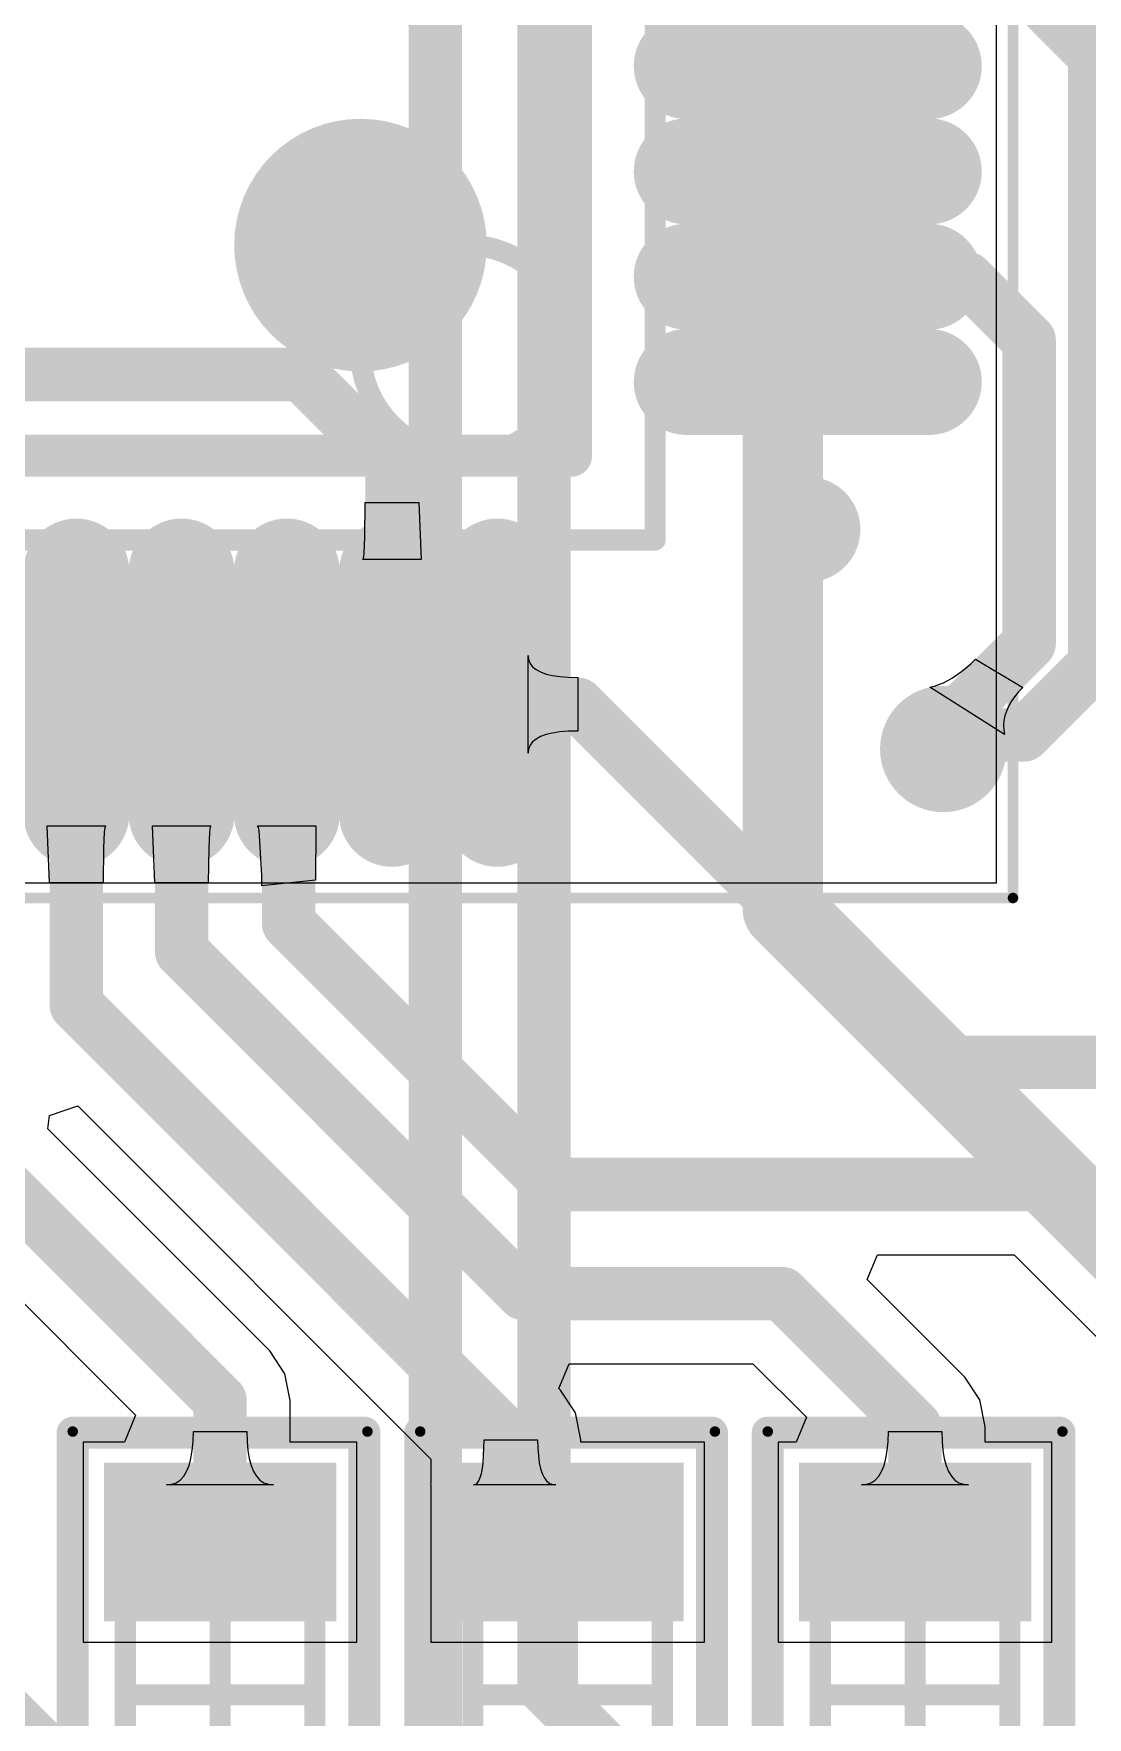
# Model space of a CAD drawing. Header units: inches. Extents: x 1.37 to 4.6, y 1.74 to 5.29.
# Drawn here: x 2.3849 to 2.582, y 4.199 to 4.5137 of the extents above; entities that cross this region are included whole.
import ezdxf

# ---------------------------------------------------------------- set-up
doc = ezdxf.new("R2010")
doc.units = ezdxf.units.IN
doc.header["$MEASUREMENT"] = 0
for name, color, linetype in [('BottomLayer', 5, 'Continuous'), ('Mechanical13', 56, 'Continuous'), ('Mechanical15', 56, 'Continuous'), ('TopLayer', 1, 'Continuous'), ('TopOverlay', 2, 'Continuous'), ('TopPaste', 8, 'Continuous'), ('TopSolder', 216, 'Continuous'), ('ViaHoleLayer', 16, 'Continuous')]:
    doc.layers.add(name, color=color, linetype=linetype)

# ---------------------------------------------------------------- blocks, each defined once
blk = doc.blocks.new('STM32F103C8T6_27')
at = {"layer": 'TopLayer'}
h = blk.add_hatch(color=1, dxfattribs=at)
edge = h.paths.add_edge_path()
edge.add_arc((-0.10827, 0.1437), 0.00591, 180, 360)
edge.add_line((-0.10236, 0.1437), (-0.10236, 0.18898))
edge.add_arc((-0.10827, 0.18898), 0.00591, 0, 180)
edge.add_line((-0.11417, 0.18898), (-0.11417, 0.1437))
h = blk.add_hatch(color=1, dxfattribs=at)
edge = h.paths.add_edge_path()
edge.add_arc((-0.08858, 0.1437), 0.00591, 180, 360)
edge.add_line((-0.08268, 0.1437), (-0.08268, 0.18898))
edge.add_arc((-0.08858, 0.18898), 0.00591, 0, 180)
edge.add_line((-0.09449, 0.18898), (-0.09449, 0.1437))
h = blk.add_hatch(color=1, dxfattribs=at)
edge = h.paths.add_edge_path()
edge.add_arc((-0.0689, 0.1437), 0.00591, 180, 360)
edge.add_line((-0.06299, 0.1437), (-0.06299, 0.18898))
edge.add_arc((-0.0689, 0.18898), 0.00591, 0, 180)
edge.add_line((-0.0748, 0.18898), (-0.0748, 0.1437))
h = blk.add_hatch(color=1, dxfattribs=at)
edge = h.paths.add_edge_path()
edge.add_arc((-0.04921, 0.1437), 0.00591, 180, 360)
edge.add_line((-0.04331, 0.1437), (-0.04331, 0.18898))
edge.add_arc((-0.04921, 0.18898), 0.00591, 0, 180)
edge.add_line((-0.05512, 0.18898), (-0.05512, 0.1437))
h = blk.add_hatch(color=1, dxfattribs=at)
edge = h.paths.add_edge_path()
edge.add_arc((-0.02953, 0.1437), 0.00591, 180, 360)
edge.add_line((-0.02362, 0.1437), (-0.02362, 0.18898))
edge.add_arc((-0.02953, 0.18898), 0.00591, 0, 180)
edge.add_line((-0.03543, 0.18898), (-0.03543, 0.1437))
h = blk.add_hatch(color=1, dxfattribs=at)
edge = h.paths.add_edge_path()
edge.add_arc((-0.1437, 0.10827), 0.00591, 270, 450)
edge.add_line((-0.1437, 0.11417), (-0.18898, 0.11417))
edge.add_arc((-0.18898, 0.10827), 0.00591, 90, 270)
edge.add_line((-0.18898, 0.10236), (-0.1437, 0.10236))
h = blk.add_hatch(color=1, dxfattribs=at)
edge = h.paths.add_edge_path()
edge.add_arc((-0.1437, 0.08858), 0.00591, 270, 450)
edge.add_line((-0.1437, 0.09449), (-0.18898, 0.09449))
edge.add_arc((-0.18898, 0.08858), 0.00591, 90, 270)
edge.add_line((-0.18898, 0.08268), (-0.1437, 0.08268))
h = blk.add_hatch(color=1, dxfattribs=at)
edge = h.paths.add_edge_path()
edge.add_arc((-0.1437, 0.0689), 0.00591, 270, 450)
edge.add_line((-0.1437, 0.0748), (-0.18898, 0.0748))
edge.add_arc((-0.18898, 0.0689), 0.00591, 90, 270)
edge.add_line((-0.18898, 0.06299), (-0.1437, 0.06299))
h = blk.add_hatch(color=1, dxfattribs=at)
edge = h.paths.add_edge_path()
edge.add_arc((-0.1437, 0.04921), 0.00591, 270, 450)
edge.add_line((-0.1437, 0.05512), (-0.18898, 0.05512))
edge.add_arc((-0.18898, 0.04921), 0.00591, 90, 270)
edge.add_line((-0.18898, 0.04331), (-0.1437, 0.04331))
at = {"layer": 'TopPaste'}
h = blk.add_hatch(color=8, dxfattribs=at)
edge = h.paths.add_edge_path()
edge.add_arc((-0.10827, 0.1437), 0.00591, 180, 360)
edge.add_line((-0.10236, 0.1437), (-0.10236, 0.18898))
edge.add_arc((-0.10827, 0.18898), 0.00591, 0, 180)
edge.add_line((-0.11417, 0.18898), (-0.11417, 0.1437))
h = blk.add_hatch(color=8, dxfattribs=at)
edge = h.paths.add_edge_path()
edge.add_arc((-0.08858, 0.1437), 0.00591, 180, 360)
edge.add_line((-0.08268, 0.1437), (-0.08268, 0.18898))
edge.add_arc((-0.08858, 0.18898), 0.00591, 0, 180)
edge.add_line((-0.09449, 0.18898), (-0.09449, 0.1437))
h = blk.add_hatch(color=8, dxfattribs=at)
edge = h.paths.add_edge_path()
edge.add_arc((-0.0689, 0.1437), 0.00591, 180, 360)
edge.add_line((-0.06299, 0.1437), (-0.06299, 0.18898))
edge.add_arc((-0.0689, 0.18898), 0.00591, 0, 180)
edge.add_line((-0.0748, 0.18898), (-0.0748, 0.1437))
h = blk.add_hatch(color=8, dxfattribs=at)
edge = h.paths.add_edge_path()
edge.add_arc((-0.04921, 0.1437), 0.00591, 180, 360)
edge.add_line((-0.04331, 0.1437), (-0.04331, 0.18898))
edge.add_arc((-0.04921, 0.18898), 0.00591, 0, 180)
edge.add_line((-0.05512, 0.18898), (-0.05512, 0.1437))
h = blk.add_hatch(color=8, dxfattribs=at)
edge = h.paths.add_edge_path()
edge.add_arc((-0.02953, 0.1437), 0.00591, 180, 360)
edge.add_line((-0.02362, 0.1437), (-0.02362, 0.18898))
edge.add_arc((-0.02953, 0.18898), 0.00591, 0, 180)
edge.add_line((-0.03543, 0.18898), (-0.03543, 0.1437))
h = blk.add_hatch(color=8, dxfattribs=at)
edge = h.paths.add_edge_path()
edge.add_arc((-0.1437, 0.10827), 0.00591, 270, 450)
edge.add_line((-0.1437, 0.11417), (-0.18898, 0.11417))
edge.add_arc((-0.18898, 0.10827), 0.00591, 90, 270)
edge.add_line((-0.18898, 0.10236), (-0.1437, 0.10236))
h = blk.add_hatch(color=8, dxfattribs=at)
edge = h.paths.add_edge_path()
edge.add_arc((-0.1437, 0.08858), 0.00591, 270, 450)
edge.add_line((-0.1437, 0.09449), (-0.18898, 0.09449))
edge.add_arc((-0.18898, 0.08858), 0.00591, 90, 270)
edge.add_line((-0.18898, 0.08268), (-0.1437, 0.08268))
h = blk.add_hatch(color=8, dxfattribs=at)
edge = h.paths.add_edge_path()
edge.add_arc((-0.1437, 0.0689), 0.00591, 270, 450)
edge.add_line((-0.1437, 0.0748), (-0.18898, 0.0748))
edge.add_arc((-0.18898, 0.0689), 0.00591, 90, 270)
edge.add_line((-0.18898, 0.06299), (-0.1437, 0.06299))
h = blk.add_hatch(color=8, dxfattribs=at)
edge = h.paths.add_edge_path()
edge.add_arc((-0.1437, 0.04921), 0.00591, 270, 450)
edge.add_line((-0.1437, 0.05512), (-0.18898, 0.05512))
edge.add_arc((-0.18898, 0.04921), 0.00591, 90, 270)
edge.add_line((-0.18898, 0.04331), (-0.1437, 0.04331))
at = {"layer": 'TopSolder'}
h = blk.add_hatch(color=216, dxfattribs=at)
edge = h.paths.add_edge_path()
edge.add_arc((-0.10827, 0.1437), 0.00991, 180, 360)
edge.add_line((-0.09836, 0.1437), (-0.09836, 0.18898))
edge.add_arc((-0.10827, 0.18898), 0.00991, 0, 180)
edge.add_line((-0.11817, 0.18898), (-0.11817, 0.1437))
h = blk.add_hatch(color=216, dxfattribs=at)
edge = h.paths.add_edge_path()
edge.add_arc((-0.08858, 0.1437), 0.00991, 180, 360)
edge.add_line((-0.07868, 0.1437), (-0.07868, 0.18898))
edge.add_arc((-0.08858, 0.18898), 0.00991, 0, 180)
edge.add_line((-0.09849, 0.18898), (-0.09849, 0.1437))
h = blk.add_hatch(color=216, dxfattribs=at)
edge = h.paths.add_edge_path()
edge.add_arc((-0.0689, 0.1437), 0.00991, 180, 360)
edge.add_line((-0.05899, 0.1437), (-0.05899, 0.18898))
edge.add_arc((-0.0689, 0.18898), 0.00991, 0, 180)
edge.add_line((-0.0788, 0.18898), (-0.0788, 0.1437))
h = blk.add_hatch(color=216, dxfattribs=at)
edge = h.paths.add_edge_path()
edge.add_arc((-0.04921, 0.1437), 0.00991, 180, 360)
edge.add_line((-0.03931, 0.1437), (-0.03931, 0.18898))
edge.add_arc((-0.04921, 0.18898), 0.00991, 0, 180)
edge.add_line((-0.05912, 0.18898), (-0.05912, 0.1437))
h = blk.add_hatch(color=216, dxfattribs=at)
edge = h.paths.add_edge_path()
edge.add_arc((-0.02953, 0.1437), 0.00991, 180, 360)
edge.add_line((-0.01962, 0.1437), (-0.01962, 0.18898))
edge.add_arc((-0.02953, 0.18898), 0.00991, 0, 180)
edge.add_line((-0.03943, 0.18898), (-0.03943, 0.1437))
h = blk.add_hatch(color=216, dxfattribs=at)
edge = h.paths.add_edge_path()
edge.add_arc((-0.1437, 0.10827), 0.00991, 270, 450)
edge.add_line((-0.1437, 0.11817), (-0.18898, 0.11817))
edge.add_arc((-0.18898, 0.10827), 0.00991, 90, 270)
edge.add_line((-0.18898, 0.09836), (-0.1437, 0.09836))
h = blk.add_hatch(color=216, dxfattribs=at)
edge = h.paths.add_edge_path()
edge.add_arc((-0.1437, 0.08858), 0.00991, 270, 450)
edge.add_line((-0.1437, 0.09849), (-0.18898, 0.09849))
edge.add_arc((-0.18898, 0.08858), 0.00991, 90, 270)
edge.add_line((-0.18898, 0.07868), (-0.1437, 0.07868))
h = blk.add_hatch(color=216, dxfattribs=at)
edge = h.paths.add_edge_path()
edge.add_arc((-0.1437, 0.0689), 0.00991, 270, 450)
edge.add_line((-0.1437, 0.0788), (-0.18898, 0.0788))
edge.add_arc((-0.18898, 0.0689), 0.00991, 90, 270)
edge.add_line((-0.18898, 0.05899), (-0.1437, 0.05899))
h = blk.add_hatch(color=216, dxfattribs=at)
edge = h.paths.add_edge_path()
edge.add_arc((-0.1437, 0.04921), 0.00991, 270, 450)
edge.add_line((-0.1437, 0.05912), (-0.18898, 0.05912))
edge.add_arc((-0.18898, 0.04921), 0.00991, 90, 270)
edge.add_line((-0.18898, 0.03931), (-0.1437, 0.03931))
at = {"layer": 'Mechanical13', "const_width": 0.00394}
for points in [[(0.1378, 0.1378), (-0.1378, 0.1378)], [(-0.1378, 0.1378), (-0.1378, -0.1378)]]:
    blk.add_lwpolyline(points, dxfattribs=at)
at = {"layer": 'Mechanical13'}
for points, const_width in [([(-0.13878, 0.1378, 1), (-0.13681, 0.1378, 1)], 0.00197), ([(-0.13878, 0.1378, 1), (-0.13681, 0.1378, 1)], 0.00197), ([(-0.08268, 0.10236, 1), (-0.12205, 0.10236, 1)], 0.00394), ([(-0.12303, 0.10236, 1), (-0.12106, 0.10236, 1)], 0.00197), ([(-0.08366, 0.10236, 1), (-0.08169, 0.10236, 1)], 0.00197)]:
    blk.add_lwpolyline(points, format="xyb", close=True, dxfattribs=dict(at, const_width=const_width))
at = {"layer": 'Mechanical15', "const_width": 0.00197}
for points in [[(0.20472, 0.20472), (-0.20472, 0.20472)], [(-0.20472, 0.20472), (-0.20472, -0.20472)]]:
    blk.add_lwpolyline(points, dxfattribs=at)
at = {"layer": 'Mechanical15', "const_width": 0.000984}
blk.add_lwpolyline([(-0.20522, 0.20472, 1), (-0.20423, 0.20472, 1)], format="xyb", close=True, dxfattribs=at)
blk.add_lwpolyline([(-0.20522, 0.20472, 1), (-0.20423, 0.20472, 1)], format="xyb", close=True, dxfattribs=at)
at = {"layer": 'TopOverlay'}
for points, const_width in [([(-0.16142, 0.13583, 1), (-0.17126, 0.13583, 1)], 0.00984), ([(-0.17372, 0.13583, 1), (-0.1688, 0.13583, 1)], 0.00492), ([(-0.16388, 0.13583, 1), (-0.15896, 0.13583, 1)], 0.00492), ([(-0.12402, 0.12205, 1), (-0.12008, 0.12205, 1)], 0.00394), ([(-0.12402, 0.12205, 1), (-0.12008, 0.12205, 1)], 0.00394), ([(-0.07087, 0.08268, 1), (-0.09449, 0.08268, 1)], 0.02362), ([(-0.10039, 0.08268, 1), (-0.08858, 0.08268, 1)], 0.01181), ([(-0.07677, 0.08268, 1), (-0.06496, 0.08268, 1)], 0.01181)]:
    blk.add_lwpolyline(points, format="xyb", close=True, dxfattribs=dict(at, const_width=const_width))
at = {"layer": 'TopOverlay', "const_width": 0.00787}
for points in [[(0.12205, 0.12205), (-0.12205, 0.12205)], [(-0.12205, 0.12205), (-0.12205, -0.12205)]]:
    blk.add_lwpolyline(points, dxfattribs=at)
blk = doc.blocks.new('_________0603_47')
at = {"layer": 'TopLayer'}
for points in [[(-0.03937, -0.01772), (-0.03937, 0.01772), (-0.01772, 0.01772), (-0.01772, -0.01772)], [(0.01772, -0.01772), (0.01772, 0.01772), (0.03937, 0.01772), (0.03937, -0.01772)]]:
    blk.add_hatch(color=1, dxfattribs=at).paths.add_polyline_path(points)
at = {"layer": 'TopPaste'}
for points in [[(-0.03937, -0.01772), (-0.03937, 0.01772), (-0.01772, 0.01772), (-0.01772, -0.01772)], [(0.01772, -0.01772), (0.01772, 0.01772), (0.03937, 0.01772), (0.03937, -0.01772)]]:
    blk.add_hatch(color=8, dxfattribs=at).paths.add_polyline_path(points)
at = {"layer": 'TopSolder'}
for points in [[(-0.04337, -0.02172), (-0.04337, 0.02172), (-0.01372, 0.02172), (-0.01372, -0.02172)], [(0.01372, -0.02172), (0.01372, 0.02172), (0.04337, 0.02172), (0.04337, -0.02172)]]:
    blk.add_hatch(color=216, dxfattribs=at).paths.add_polyline_path(points)
at = {"layer": 'Mechanical13', "const_width": 0.00394}
for points in [[(-0.0315, 0.01772), (0.0315, 0.01772)], [(-0.0315, 0.01772), (-0.0315, -0.01772)], [(0.0315, 0.01772), (0.0315, -0.01772)], [(-0.0315, -0.01772), (0.0315, -0.01772)]]:
    blk.add_lwpolyline(points, dxfattribs=at)
at = {"layer": 'Mechanical13', "const_width": 0.00197}
for points in [[(-0.03248, 0.01772, 1), (-0.03051, 0.01772, 1)], [(-0.03248, 0.01772, 1), (-0.03051, 0.01772, 1)], [(0.03051, 0.01772, 1), (0.03248, 0.01772, 1)], [(0.03051, 0.01772, 1), (0.03248, 0.01772, 1)], [(-0.03248, -0.01772, 1), (-0.03051, -0.01772, 1)], [(-0.03248, -0.01772, 1), (-0.03051, -0.01772, 1)], [(0.03051, -0.01772, 1), (0.03248, -0.01772, 1)], [(0.03051, -0.01772, 1), (0.03248, -0.01772, 1)]]:
    blk.add_lwpolyline(points, format="xyb", close=True, dxfattribs=at)
at = {"layer": 'Mechanical15'}
for points, const_width in [([(-0.04921, 0.02756), (0.04921, 0.02756)], 0.00197), ([(-0.04921, 0.02756), (-0.04921, -0.02756)], 0.00197), ([(0.04921, 0.02756), (0.04921, -0.02756)], 0.00197), ([(0, 0.01772), (0, -0.01772)], 0.00394), ([(-0.01772, 0), (0.01772, 0)], 0.00394), ([(-0.04921, -0.02756), (0.04921, -0.02756)], 0.00197)]:
    blk.add_lwpolyline(points, dxfattribs=dict(at, const_width=const_width))
for points, const_width in [([(-0.0497, 0.02756, 1), (-0.04872, 0.02756, 1)], 0.000984), ([(-0.0497, 0.02756, 1), (-0.04872, 0.02756, 1)], 0.000984), ([(0.04872, 0.02756, 1), (0.0497, 0.02756, 1)], 0.000984), ([(0.04872, 0.02756, 1), (0.0497, 0.02756, 1)], 0.000984), ([(-0.00098, 0.01772, 1), (0.00098, 0.01772, 1)], 0.00197), ([(-0.0187, 0, 1), (-0.01673, 0, 1)], 0.00197), ([(0.01673, 0, 1), (0.0187, 0, 1)], 0.00197), ([(-0.00098, -0.01772, 1), (0.00098, -0.01772, 1)], 0.00197), ([(-0.0497, -0.02756, 1), (-0.04872, -0.02756, 1)], 0.000984), ([(-0.0497, -0.02756, 1), (-0.04872, -0.02756, 1)], 0.000984), ([(0.04872, -0.02756, 1), (0.0497, -0.02756, 1)], 0.000984), ([(0.04872, -0.02756, 1), (0.0497, -0.02756, 1)], 0.000984)]:
    blk.add_lwpolyline(points, format="xyb", close=True, dxfattribs=dict(at, const_width=const_width))
at = {"layer": 'TopOverlay', "const_width": 0.006}
for points in [[(-0.04921, 0.02756), (0.049, 0.02756)], [(-0.04921, 0.02756), (-0.04921, -0.027)], [(0.049, 0.02756), (0.049, -0.027)], [(-0.04921, -0.027), (0.049, -0.027)]]:
    blk.add_lwpolyline(points, dxfattribs=at)
at = {"layer": 'TopOverlay', "const_width": 0.003}
for points in [[(-0.05071, 0.02756, 1), (-0.04771, 0.02756, 1)], [(-0.05071, 0.02756, 1), (-0.04771, 0.02756, 1)], [(0.0475, 0.02756, 1), (0.0505, 0.02756, 1)], [(0.0475, 0.02756, 1), (0.0505, 0.02756, 1)], [(-0.05071, -0.027, 1), (-0.04771, -0.027, 1)], [(-0.05071, -0.027, 1), (-0.04771, -0.027, 1)], [(0.0475, -0.027, 1), (0.0505, -0.027, 1)], [(0.0475, -0.027, 1), (0.0505, -0.027, 1)]]:
    blk.add_lwpolyline(points, format="xyb", close=True, dxfattribs=at)
blk = doc.blocks.new('_________0603_54')
at = {"layer": 'TopLayer'}
for points in [[(-0.03937, -0.01772), (-0.03937, 0.01772), (-0.01772, 0.01772), (-0.01772, -0.01772)], [(0.01772, -0.01772), (0.01772, 0.01772), (0.03937, 0.01772), (0.03937, -0.01772)]]:
    blk.add_hatch(color=1, dxfattribs=at).paths.add_polyline_path(points)
at = {"layer": 'TopPaste'}
for points in [[(-0.03937, -0.01772), (-0.03937, 0.01772), (-0.01772, 0.01772), (-0.01772, -0.01772)], [(0.01772, -0.01772), (0.01772, 0.01772), (0.03937, 0.01772), (0.03937, -0.01772)]]:
    blk.add_hatch(color=8, dxfattribs=at).paths.add_polyline_path(points)
at = {"layer": 'TopSolder'}
for points in [[(-0.04337, -0.02172), (-0.04337, 0.02172), (-0.01372, 0.02172), (-0.01372, -0.02172)], [(0.01372, -0.02172), (0.01372, 0.02172), (0.04337, 0.02172), (0.04337, -0.02172)]]:
    blk.add_hatch(color=216, dxfattribs=at).paths.add_polyline_path(points)
at = {"layer": 'Mechanical13', "const_width": 0.00394}
for points in [[(-0.0315, 0.01772), (-0.0315, -0.01772)], [(-0.0315, 0.01772), (0.0315, 0.01772)], [(0.0315, 0.01772), (0.0315, -0.01772)], [(-0.0315, -0.01772), (0.0315, -0.01772)]]:
    blk.add_lwpolyline(points, dxfattribs=at)
at = {"layer": 'Mechanical13', "const_width": 0.00197}
for points in [[(-0.03248, 0.01772, 1), (-0.03051, 0.01772, 1)], [(-0.03248, 0.01772, 1), (-0.03051, 0.01772, 1)], [(0.03051, 0.01772, 1), (0.03248, 0.01772, 1)], [(0.03051, 0.01772, 1), (0.03248, 0.01772, 1)], [(-0.03248, -0.01772, 1), (-0.03051, -0.01772, 1)], [(-0.03248, -0.01772, 1), (-0.03051, -0.01772, 1)], [(0.03051, -0.01772, 1), (0.03248, -0.01772, 1)], [(0.03051, -0.01772, 1), (0.03248, -0.01772, 1)]]:
    blk.add_lwpolyline(points, format="xyb", close=True, dxfattribs=at)
at = {"layer": 'Mechanical15'}
for points, const_width in [([(-0.04921, 0.02756), (-0.04921, -0.02756)], 0.00197), ([(-0.04921, 0.02756), (0.04921, 0.02756)], 0.00197), ([(0.04921, 0.02756), (0.04921, -0.02756)], 0.00197), ([(0, 0.01772), (0, -0.01772)], 0.00394), ([(-0.01772, 0), (0.01772, 0)], 0.00394), ([(-0.04921, -0.02756), (0.04921, -0.02756)], 0.00197)]:
    blk.add_lwpolyline(points, dxfattribs=dict(at, const_width=const_width))
for points, const_width in [([(-0.0497, 0.02756, 1), (-0.04872, 0.02756, 1)], 0.000984), ([(-0.0497, 0.02756, 1), (-0.04872, 0.02756, 1)], 0.000984), ([(0.04872, 0.02756, 1), (0.0497, 0.02756, 1)], 0.000984), ([(0.04872, 0.02756, 1), (0.0497, 0.02756, 1)], 0.000984), ([(-0.00098, 0.01772, 1), (0.00098, 0.01772, 1)], 0.00197), ([(-0.0187, 0, 1), (-0.01673, 0, 1)], 0.00197), ([(0.01673, 0, 1), (0.0187, 0, 1)], 0.00197), ([(-0.00098, -0.01772, 1), (0.00098, -0.01772, 1)], 0.00197), ([(-0.0497, -0.02756, 1), (-0.04872, -0.02756, 1)], 0.000984), ([(-0.0497, -0.02756, 1), (-0.04872, -0.02756, 1)], 0.000984), ([(0.04872, -0.02756, 1), (0.0497, -0.02756, 1)], 0.000984), ([(0.04872, -0.02756, 1), (0.0497, -0.02756, 1)], 0.000984)]:
    blk.add_lwpolyline(points, format="xyb", close=True, dxfattribs=dict(at, const_width=const_width))
at = {"layer": 'TopOverlay', "const_width": 0.006}
for points in [[(-0.04921, 0.02756), (-0.04921, -0.027)], [(-0.04921, 0.02756), (0.049, 0.02756)], [(0.049, 0.02756), (0.049, -0.027)], [(-0.04921, -0.027), (0.049, -0.027)]]:
    blk.add_lwpolyline(points, dxfattribs=at)
at = {"layer": 'TopOverlay', "const_width": 0.003}
for points in [[(-0.05071, 0.02756, 1), (-0.04771, 0.02756, 1)], [(-0.05071, 0.02756, 1), (-0.04771, 0.02756, 1)], [(0.0475, 0.02756, 1), (0.0505, 0.02756, 1)], [(0.0475, 0.02756, 1), (0.0505, 0.02756, 1)], [(-0.05071, -0.027, 1), (-0.04771, -0.027, 1)], [(-0.05071, -0.027, 1), (-0.04771, -0.027, 1)], [(0.0475, -0.027, 1), (0.0505, -0.027, 1)], [(0.0475, -0.027, 1), (0.0505, -0.027, 1)]]:
    blk.add_lwpolyline(points, format="xyb", close=True, dxfattribs=at)
blk = doc.blocks.new('_________0603_117')
at = {"layer": 'TopLayer'}
for points in [[(-0.03937, -0.01772), (-0.03937, 0.01772), (-0.01772, 0.01772), (-0.01772, -0.01772)], [(0.01772, -0.01772), (0.01772, 0.01772), (0.03937, 0.01772), (0.03937, -0.01772)]]:
    blk.add_hatch(color=1, dxfattribs=at).paths.add_polyline_path(points)
at = {"layer": 'TopPaste'}
for points in [[(-0.03937, -0.01772), (-0.03937, 0.01772), (-0.01772, 0.01772), (-0.01772, -0.01772)], [(0.01772, -0.01772), (0.01772, 0.01772), (0.03937, 0.01772), (0.03937, -0.01772)]]:
    blk.add_hatch(color=8, dxfattribs=at).paths.add_polyline_path(points)
at = {"layer": 'TopSolder'}
for points in [[(-0.04337, -0.02172), (-0.04337, 0.02172), (-0.01372, 0.02172), (-0.01372, -0.02172)], [(0.01372, -0.02172), (0.01372, 0.02172), (0.04337, 0.02172), (0.04337, -0.02172)]]:
    blk.add_hatch(color=216, dxfattribs=at).paths.add_polyline_path(points)
at = {"layer": 'Mechanical13', "const_width": 0.00394}
for points in [[(-0.0315, 0.01772), (0.0315, 0.01772)], [(-0.0315, 0.01772), (-0.0315, -0.01772)], [(0.0315, 0.01772), (0.0315, -0.01772)], [(-0.0315, -0.01772), (0.0315, -0.01772)]]:
    blk.add_lwpolyline(points, dxfattribs=at)
at = {"layer": 'Mechanical13', "const_width": 0.00197}
for points in [[(-0.03248, 0.01772, 1), (-0.03051, 0.01772, 1)], [(-0.03248, 0.01772, 1), (-0.03051, 0.01772, 1)], [(0.03051, 0.01772, 1), (0.03248, 0.01772, 1)], [(0.03051, 0.01772, 1), (0.03248, 0.01772, 1)], [(-0.03248, -0.01772, 1), (-0.03051, -0.01772, 1)], [(-0.03248, -0.01772, 1), (-0.03051, -0.01772, 1)], [(0.03051, -0.01772, 1), (0.03248, -0.01772, 1)], [(0.03051, -0.01772, 1), (0.03248, -0.01772, 1)]]:
    blk.add_lwpolyline(points, format="xyb", close=True, dxfattribs=at)
at = {"layer": 'Mechanical15'}
for points, const_width in [([(-0.04921, 0.02756), (0.04921, 0.02756)], 0.00197), ([(-0.04921, 0.02756), (-0.04921, -0.02756)], 0.00197), ([(0.04921, 0.02756), (0.04921, -0.02756)], 0.00197), ([(0, 0.01772), (0, -0.01772)], 0.00394), ([(-0.01772, 0), (0.01772, 0)], 0.00394), ([(-0.04921, -0.02756), (0.04921, -0.02756)], 0.00197)]:
    blk.add_lwpolyline(points, dxfattribs=dict(at, const_width=const_width))
for points, const_width in [([(-0.0497, 0.02756, 1), (-0.04872, 0.02756, 1)], 0.000984), ([(-0.0497, 0.02756, 1), (-0.04872, 0.02756, 1)], 0.000984), ([(0.04872, 0.02756, 1), (0.0497, 0.02756, 1)], 0.000984), ([(0.04872, 0.02756, 1), (0.0497, 0.02756, 1)], 0.000984), ([(-0.00098, 0.01772, 1), (0.00098, 0.01772, 1)], 0.00197), ([(-0.0187, 0, 1), (-0.01673, 0, 1)], 0.00197), ([(0.01673, 0, 1), (0.0187, 0, 1)], 0.00197), ([(-0.00098, -0.01772, 1), (0.00098, -0.01772, 1)], 0.00197), ([(-0.0497, -0.02756, 1), (-0.04872, -0.02756, 1)], 0.000984), ([(-0.0497, -0.02756, 1), (-0.04872, -0.02756, 1)], 0.000984), ([(0.04872, -0.02756, 1), (0.0497, -0.02756, 1)], 0.000984), ([(0.04872, -0.02756, 1), (0.0497, -0.02756, 1)], 0.000984)]:
    blk.add_lwpolyline(points, format="xyb", close=True, dxfattribs=dict(at, const_width=const_width))
at = {"layer": 'TopOverlay', "const_width": 0.006}
for points in [[(-0.04921, 0.02756), (0.049, 0.02756)], [(-0.04921, 0.02756), (-0.04921, -0.027)], [(0.049, 0.02756), (0.049, -0.027)], [(-0.04921, -0.027), (0.049, -0.027)]]:
    blk.add_lwpolyline(points, dxfattribs=at)
at = {"layer": 'TopOverlay', "const_width": 0.003}
for points in [[(-0.05071, 0.02756, 1), (-0.04771, 0.02756, 1)], [(-0.05071, 0.02756, 1), (-0.04771, 0.02756, 1)], [(0.0475, 0.02756, 1), (0.0505, 0.02756, 1)], [(0.0475, 0.02756, 1), (0.0505, 0.02756, 1)], [(-0.05071, -0.027, 1), (-0.04771, -0.027, 1)], [(-0.05071, -0.027, 1), (-0.04771, -0.027, 1)], [(0.0475, -0.027, 1), (0.0505, -0.027, 1)], [(0.0475, -0.027, 1), (0.0505, -0.027, 1)]]:
    blk.add_lwpolyline(points, format="xyb", close=True, dxfattribs=at)

msp = doc.modelspace()

# ---------------------------------------------------------------- hatches: boundary and pattern name
at = {"layer": 'BottomLayer'}
h = msp.add_hatch(color=5, dxfattribs=at)
edge = h.paths.add_edge_path()
edge.add_arc((2.555, 4.38), 0.01181, 0, 360)
at = {"layer": 'TopLayer'}
h = msp.add_hatch(color=1, dxfattribs=at)
edge = h.paths.add_edge_path()
edge.add_arc((2.555, 4.38), 0.01181, 0, 360)
at = {"layer": 'ViaHoleLayer'}
h = msp.add_hatch(color=16, dxfattribs=at)
edge = h.paths.add_edge_path()
edge.add_arc((2.555, 4.38), 0.00591, 0, 360)

# ---------------------------------------------------------------- linework, layer by layer
at = {"layer": 'BottomLayer'}
for p, q in [((2.565, 4.355), (2.565, 4.755)), ((2.16, 4.355), (2.565, 4.355))]:
    msp.add_line(p, q, dxfattribs=at)
for points, const_width in [([(2.525, 4.35), (2.525, 4.645)], 0.015), ([(2.58337, 4.39595), (2.58337, 4.60337)], 0.01), ([(2.46, 4.175), (2.46, 4.55509)], 0.01), ([(2.48032, 4.20468), (2.48032, 4.55013)], 0.01), ([(2.57002, 4.38261), (2.58337, 4.39595)], 0.01), ([(2.555, 4.38), (2.55761, 4.38261)], 0.01), ([(2.55761, 4.38261), (2.57002, 4.38261)], 0.01), ([(2.525, 4.35), (2.6, 4.275)], 0.015), ([(2.36, 4.22), (2.865, 3.715)], 0.01), ([(2.48032, 4.20468), (2.92, 3.765)], 0.01)]:
    msp.add_lwpolyline(points, dxfattribs=dict(at, const_width=const_width))
for points, const_width in [([(2.58087, 4.39595, 1), (2.58587, 4.39595, 1)], 0.005), ([(2.58087, 4.39595, 1), (2.58587, 4.39595, 1)], 0.005), ([(2.55511, 4.38261, 1), (2.56011, 4.38261, 1)], 0.005), ([(2.55511, 4.38261, 1), (2.56011, 4.38261, 1)], 0.005), ([(2.56752, 4.38261, 1), (2.57252, 4.38261, 1)], 0.005), ([(2.56752, 4.38261, 1), (2.57252, 4.38261, 1)], 0.005), ([(2.5525, 4.38, 1), (2.5575, 4.38, 1)], 0.005), ([(2.52125, 4.35, 1), (2.52875, 4.35, 1)], 0.0075), ([(2.52125, 4.35, 1), (2.52875, 4.35, 1)], 0.0075), ([(2.47782, 4.20468, 1), (2.48281, 4.20468, 1)], 0.005), ([(2.47782, 4.20468, 1), (2.48281, 4.20468, 1)], 0.005)]:
    msp.add_lwpolyline(points, format="xyb", close=True, dxfattribs=dict(at, const_width=const_width))
at = {"layer": 'TopLayer'}
for p, q in [((2.565, 4.355), (2.565, 4.755)), ((2.44684, 4.41959), (2.44691, 4.4261)), ((2.44691, 4.4261), (2.45691, 4.4261)), ((2.45691, 4.4261), (2.45736, 4.41542)), ((2.44669, 4.41667), (2.44684, 4.41959)), ((2.44646, 4.41542), (2.44654, 4.41565)), ((2.44654, 4.41565), (2.44662, 4.41606)), ((2.44662, 4.41606), (2.44669, 4.41667)), ((2.45736, 4.41542), (2.44646, 4.41542)), ((2.47737, 4.37921), (2.47737, 4.39751)), ((2.47737, 4.39751), (2.47746, 4.39672)), ((2.47746, 4.39672), (2.47774, 4.39601)), ((2.56016, 4.39595), (2.56102, 4.39678)), ((2.56102, 4.39678), (2.56988, 4.3915)), ((2.47774, 4.39601), (2.47821, 4.39539)), ((2.47821, 4.39539), (2.47885, 4.39485)), ((2.47885, 4.39485), (2.47969, 4.3944)), ((2.47969, 4.3944), (2.48071, 4.39402)), ((2.48071, 4.39402), (2.48191, 4.39373)), ((2.48191, 4.39373), (2.4833, 4.39353)), ((2.55673, 4.3933), (2.55758, 4.39386)), ((2.55758, 4.39386), (2.55844, 4.39449)), ((2.55844, 4.39449), (2.56016, 4.39595)), ((2.4833, 4.39353), (2.48488, 4.3934)), ((2.48488, 4.3934), (2.48664, 4.39336)), ((2.48664, 4.39336), (2.48664, 4.38336)), ((2.55251, 4.39155), (2.55335, 4.39176)), ((2.56649, 4.38272), (2.55251, 4.39155)), ((2.55335, 4.39176), (2.55419, 4.39204)), ((2.55419, 4.39204), (2.55503, 4.3924)), ((2.55503, 4.3924), (2.55588, 4.39282)), ((2.55588, 4.39282), (2.55673, 4.3933)), ((2.56905, 4.39061), (2.56833, 4.38973)), ((2.56988, 4.3915), (2.56905, 4.39061)), ((2.56722, 4.38797), (2.56682, 4.38709)), ((2.56772, 4.38885), (2.56722, 4.38797)), ((2.56833, 4.38973), (2.56772, 4.38885)), ((2.56636, 4.38534), (2.5663, 4.38447)), ((2.5663, 4.38447), (2.56634, 4.38359)), ((2.56654, 4.38622), (2.56636, 4.38534)), ((2.56682, 4.38709), (2.56654, 4.38622)), ((2.47821, 4.38133), (2.47774, 4.3807)), ((2.47885, 4.38187), (2.47821, 4.38133)), ((2.47969, 4.38232), (2.47885, 4.38187)), ((2.48071, 4.3827), (2.47969, 4.38232)), ((2.48191, 4.38299), (2.48071, 4.3827)), ((2.4833, 4.38319), (2.48191, 4.38299)), ((2.48488, 4.38332), (2.4833, 4.38319)), ((2.48664, 4.38336), (2.48488, 4.38332)), ((2.56634, 4.38359), (2.56649, 4.38272)), ((2.47746, 4.38), (2.47737, 4.37921)), ((2.47774, 4.3807), (2.47746, 4.38)), ((2.38785, 4.35496), (2.3874, 4.36563)), ((2.3874, 4.36563), (2.3983, 4.36563)), ((2.39822, 4.3654), (2.39814, 4.36499)), ((2.3983, 4.36563), (2.39822, 4.3654)), ((2.40754, 4.35496), (2.40709, 4.36563)), ((2.40709, 4.36563), (2.41799, 4.36563)), ((2.4179, 4.3654), (2.41783, 4.36499)), ((2.41799, 4.36563), (2.4179, 4.3654)), ((2.42692, 4.36531), (2.42677, 4.36563)), ((2.42677, 4.36563), (2.43767, 4.36563)), ((2.42706, 4.3648), (2.42692, 4.36531)), ((2.43765, 4.3655), (2.43764, 4.36518)), ((2.43767, 4.36563), (2.43765, 4.3655)), ((2.39807, 4.36439), (2.39793, 4.36147)), ((2.39814, 4.36499), (2.39807, 4.36439)), ((2.41776, 4.36439), (2.41761, 4.36147)), ((2.41783, 4.36499), (2.41776, 4.36439)), ((2.42756, 4.35635), (2.42706, 4.3648)), ((2.43764, 4.36518), (2.43757, 4.35548)), ((2.39793, 4.36147), (2.39785, 4.35496)), ((2.41761, 4.36147), (2.41754, 4.35496)), ((2.42757, 4.35444), (2.42756, 4.35635)), ((2.16, 4.355), (2.565, 4.355)), ((2.39785, 4.35496), (2.38785, 4.35496)), ((2.41754, 4.35496), (2.40754, 4.35496)), ((2.43757, 4.35548), (2.42757, 4.35444)), ((2.38785, 4.31151), (2.39313, 4.31331)), ((2.39313, 4.31331), (2.45915, 4.24728)), ((2.38752, 4.30899), (2.38785, 4.31151)), ((2.42902, 4.26749), (2.38752, 4.30899)), ((2.37123, 4.28815), (2.40394, 4.25545)), ((2.54078, 4.28085), (2.54269, 4.28547)), ((2.54269, 4.28547), (2.56829, 4.28547)), ((2.56829, 4.28547), (2.59831, 4.25545)), ((2.55902, 4.2626), (2.54078, 4.28085)), ((2.43187, 4.26323), (2.42902, 4.26749)), ((2.48311, 4.26046), (2.48502, 4.26508)), ((2.48502, 4.26508), (2.51942, 4.26508)), ((2.51942, 4.26508), (2.52943, 4.25507)), ((2.43287, 4.2582), (2.43187, 4.26323)), ((2.56187, 4.25835), (2.55902, 4.2626)), ((2.4834, 4.26016), (2.48311, 4.26046)), ((2.48625, 4.2559), (2.4834, 4.26016)), ((2.56287, 4.25332), (2.56187, 4.25835)), ((2.40394, 4.25545), (2.40186, 4.25045)), ((2.43287, 4.25045), (2.43287, 4.2582)), ((2.48725, 4.25088), (2.48625, 4.2559)), ((2.41469, 4.25055), (2.41474, 4.25245)), ((2.41474, 4.25245), (2.42474, 4.25245)), ((2.42474, 4.25245), (2.42479, 4.25055)), ((2.52943, 4.25507), (2.52752, 4.25045)), ((2.54469, 4.25055), (2.54474, 4.25245)), ((2.54474, 4.25245), (2.55474, 4.25245)), ((2.55474, 4.25245), (2.55479, 4.25055)), ((2.56287, 4.25045), (2.56287, 4.25332)), ((2.40186, 4.25045), (2.39415, 4.25045)), ((2.39415, 4.25045), (2.39415, 4.21305)), ((2.41429, 4.24735), (2.41454, 4.24885)), ((2.41454, 4.24885), (2.41469, 4.25055)), ((2.42479, 4.25055), (2.42494, 4.24885)), ((2.42494, 4.24885), (2.42519, 4.24735)), ((2.44533, 4.25045), (2.43287, 4.25045)), ((2.44533, 4.21305), (2.44533, 4.25045)), ((2.46894, 4.24658), (2.4691, 4.24928)), ((2.4691, 4.24928), (2.46912, 4.25088)), ((2.46912, 4.25088), (2.47912, 4.25088)), ((2.47912, 4.25088), (2.47915, 4.24928)), ((2.47915, 4.24928), (2.47943, 4.24658)), ((2.48725, 4.25045), (2.48725, 4.25088)), ((2.51033, 4.25045), (2.48725, 4.25045)), ((2.51033, 4.21305), (2.51033, 4.25045)), ((2.52752, 4.25045), (2.52415, 4.25045)), ((2.52415, 4.25045), (2.52415, 4.21305)), ((2.54429, 4.24735), (2.54454, 4.24885)), ((2.54454, 4.24885), (2.54469, 4.25055)), ((2.55479, 4.25055), (2.55494, 4.24885)), ((2.55494, 4.24885), (2.55519, 4.24735)), ((2.57533, 4.25045), (2.56287, 4.25045)), ((2.57533, 4.21305), (2.57533, 4.25045)), ((2.41349, 4.24495), (2.41394, 4.24605)), ((2.41394, 4.24605), (2.41429, 4.24735)), ((2.42519, 4.24735), (2.42554, 4.24605)), ((2.42554, 4.24605), (2.42599, 4.24495)), ((2.45915, 4.24728), (2.45915, 4.24263)), ((2.4688, 4.24549), (2.46894, 4.24658)), ((2.47943, 4.24658), (2.47967, 4.24549)), ((2.54349, 4.24495), (2.54394, 4.24605)), ((2.54394, 4.24605), (2.54429, 4.24735)), ((2.55519, 4.24735), (2.55554, 4.24605)), ((2.55554, 4.24605), (2.55599, 4.24495)), ((2.40974, 4.24245), (2.41069, 4.24255)), ((2.41069, 4.24255), (2.41154, 4.24285)), ((2.41154, 4.24285), (2.41229, 4.24335)), ((2.41229, 4.24335), (2.41294, 4.24405)), ((2.41294, 4.24405), (2.41349, 4.24495)), ((2.42599, 4.24495), (2.42654, 4.24405)), ((2.42654, 4.24405), (2.42719, 4.24335)), ((2.42719, 4.24335), (2.42794, 4.24285)), ((2.42794, 4.24285), (2.42879, 4.24255)), ((2.42879, 4.24255), (2.42974, 4.24245)), ((2.45915, 4.24263), (2.45912, 4.24245)), ((2.46715, 4.24245), (2.46752, 4.24254)), ((2.46752, 4.24254), (2.46786, 4.24279)), ((2.46786, 4.24279), (2.46815, 4.24321)), ((2.46815, 4.24321), (2.46841, 4.2438)), ((2.46841, 4.2438), (2.46863, 4.24456)), ((2.46863, 4.24456), (2.4688, 4.24549)), ((2.47967, 4.24549), (2.47998, 4.24456)), ((2.47998, 4.24456), (2.48035, 4.2438)), ((2.48035, 4.2438), (2.4808, 4.24321)), ((2.4808, 4.24321), (2.48131, 4.24279)), ((2.48131, 4.24279), (2.4819, 4.24254)), ((2.4819, 4.24254), (2.48255, 4.24245)), ((2.53974, 4.24245), (2.54069, 4.24255)), ((2.54069, 4.24255), (2.54154, 4.24285)), ((2.54154, 4.24285), (2.54229, 4.24335)), ((2.54229, 4.24335), (2.54294, 4.24405)), ((2.54294, 4.24405), (2.54349, 4.24495)), ((2.55599, 4.24495), (2.55654, 4.24405)), ((2.55654, 4.24405), (2.55719, 4.24335)), ((2.55719, 4.24335), (2.55794, 4.24285)), ((2.55794, 4.24285), (2.55879, 4.24255)), ((2.55879, 4.24255), (2.55974, 4.24245)), ((2.42974, 4.24245), (2.40974, 4.24245)), ((2.45912, 4.24245), (2.45915, 4.24228)), ((2.45915, 4.24228), (2.45915, 4.21305)), ((2.48255, 4.24245), (2.46715, 4.24245)), ((2.55974, 4.24245), (2.53974, 4.24245)), ((2.39415, 4.21305), (2.44533, 4.21305)), ((2.45915, 4.21305), (2.51033, 4.21305)), ((2.52415, 4.21305), (2.57533, 4.21305))]:
    msp.add_line(p, q, dxfattribs=at)
at = {"layer": 'TopLayer', "const_width": 0.01}
for points in [[(2.56596, 4.52699), (2.58972, 4.50323)], [(2.52966, 4.46828), (2.53001, 4.46794)], [(2.53001, 4.46794), (2.55952, 4.46794)], [(2.55952, 4.46794), (2.57108, 4.45638)], [(2.57108, 4.39977), (2.57108, 4.45638)], [(2.2825, 4.45), (2.435, 4.45)], [(2.435, 4.45), (2.45191, 4.43309)], [(2.45191, 4.39053), (2.45191, 4.43309)], [(2.555, 4.38369), (2.57108, 4.39977)], [(2.39285, 4.33215), (2.39285, 4.39053)], [(2.41254, 4.34218), (2.41254, 4.38983)], [(2.43222, 4.39053), (2.43257, 4.39018)], [(2.43257, 4.34743), (2.43257, 4.39018)], [(2.47159, 4.3892), (2.47159, 4.39053)], [(2.47159, 4.3892), (2.47243, 4.38836)], [(2.47243, 4.38836), (2.48664, 4.38836)], [(2.48664, 4.38836), (2.55358, 4.32142)], [(2.555, 4.38), (2.555, 4.38369)], [(2.43257, 4.34743), (2.48141, 4.29859)], [(2.41254, 4.34218), (2.47652, 4.2782)], [(2.39285, 4.33215), (2.47412, 4.25088)], [(2.55358, 4.32142), (2.67358, 4.32142)], [(2.37317, 4.30478), (2.41974, 4.2582)], [(2.48141, 4.29859), (2.57372, 4.29859)], [(2.57372, 4.29859), (2.61474, 4.25757)], [(2.47652, 4.2782), (2.52486, 4.2782)], [(2.52486, 4.2782), (2.54974, 4.25332)], [(2.41974, 4.23175), (2.41974, 4.2582)], [(2.54974, 4.23175), (2.54974, 4.25332)], [(2.47412, 4.23757), (2.47412, 4.25088)], [(2.47412, 4.23757), (2.47995, 4.23175)], [(2.47995, 4.23175), (2.48474, 4.23175)]]:
    msp.add_lwpolyline(points, dxfattribs=at)
at = {"layer": 'TopLayer', "const_width": 0.005}
for points in [[(2.52716, 4.46828, 1), (2.53216, 4.46828, 1)], [(2.52751, 4.46794, 1), (2.53251, 4.46794, 1)], [(2.52751, 4.46794, 1), (2.53251, 4.46794, 1)], [(2.55702, 4.46794, 1), (2.56202, 4.46794, 1)], [(2.55702, 4.46794, 1), (2.56202, 4.46794, 1)], [(2.56858, 4.45638, 1), (2.57358, 4.45638, 1)], [(2.56858, 4.45638, 1), (2.57358, 4.45638, 1)], [(2.4325, 4.45, 1), (2.4375, 4.45, 1)], [(2.4325, 4.45, 1), (2.4375, 4.45, 1)], [(2.44941, 4.43309, 1), (2.45441, 4.43309, 1)], [(2.44941, 4.43309, 1), (2.45441, 4.43309, 1)], [(2.56858, 4.39977, 1), (2.57358, 4.39977, 1)], [(2.56858, 4.39977, 1), (2.57358, 4.39977, 1)], [(2.39035, 4.39053, 1), (2.39535, 4.39053, 1)], [(2.41004, 4.38983, 1), (2.41504, 4.38983, 1)], [(2.42972, 4.39053, 1), (2.43472, 4.39053, 1)], [(2.43007, 4.39018, 1), (2.43507, 4.39018, 1)], [(2.43007, 4.39018, 1), (2.43507, 4.39018, 1)], [(2.44941, 4.39053, 1), (2.45441, 4.39053, 1)], [(2.46909, 4.39053, 1), (2.47409, 4.39053, 1)], [(2.46909, 4.3892, 1), (2.47409, 4.3892, 1)], [(2.46909, 4.3892, 1), (2.47409, 4.3892, 1)], [(2.46993, 4.38836, 1), (2.47493, 4.38836, 1)], [(2.46993, 4.38836, 1), (2.47493, 4.38836, 1)], [(2.48414, 4.38836, 1), (2.48914, 4.38836, 1)], [(2.48414, 4.38836, 1), (2.48914, 4.38836, 1)], [(2.5525, 4.38369, 1), (2.5575, 4.38369, 1)], [(2.5525, 4.38369, 1), (2.5575, 4.38369, 1)], [(2.5525, 4.38, 1), (2.5575, 4.38, 1)], [(2.43007, 4.34743, 1), (2.43507, 4.34743, 1)], [(2.43007, 4.34743, 1), (2.43507, 4.34743, 1)], [(2.41004, 4.34218, 1), (2.41504, 4.34218, 1)], [(2.41004, 4.34218, 1), (2.41504, 4.34218, 1)], [(2.39035, 4.33215, 1), (2.39535, 4.33215, 1)], [(2.39035, 4.33215, 1), (2.39535, 4.33215, 1)], [(2.55108, 4.32142, 1), (2.55608, 4.32142, 1)], [(2.55108, 4.32142, 1), (2.55608, 4.32142, 1)], [(2.47891, 4.29859, 1), (2.48391, 4.29859, 1)], [(2.47891, 4.29859, 1), (2.48391, 4.29859, 1)], [(2.57122, 4.29859, 1), (2.57622, 4.29859, 1)], [(2.57122, 4.29859, 1), (2.57622, 4.29859, 1)], [(2.47402, 4.2782, 1), (2.47902, 4.2782, 1)], [(2.47402, 4.2782, 1), (2.47902, 4.2782, 1)], [(2.52236, 4.2782, 1), (2.52736, 4.2782, 1)], [(2.52236, 4.2782, 1), (2.52736, 4.2782, 1)], [(2.41724, 4.2582, 1), (2.42224, 4.2582, 1)], [(2.41724, 4.2582, 1), (2.42224, 4.2582, 1)], [(2.54724, 4.25332, 1), (2.55224, 4.25332, 1)], [(2.54724, 4.25332, 1), (2.55224, 4.25332, 1)], [(2.47162, 4.25088, 1), (2.47662, 4.25088, 1)], [(2.47162, 4.25088, 1), (2.47662, 4.25088, 1)], [(2.47162, 4.23757, 1), (2.47662, 4.23757, 1)], [(2.47162, 4.23757, 1), (2.47662, 4.23757, 1)], [(2.41724, 4.23175, 1), (2.42224, 4.23175, 1)], [(2.47745, 4.23175, 1), (2.48245, 4.23175, 1)], [(2.47745, 4.23175, 1), (2.48245, 4.23175, 1)], [(2.48224, 4.23175, 1), (2.48724, 4.23175, 1)], [(2.54724, 4.23175, 1), (2.55224, 4.23175, 1)]]:
    msp.add_lwpolyline(points, format="xyb", close=True, dxfattribs=at)

# ---------------------------------------------------------------- block references
for name, p, rotation in [('STM32F103C8T6_27', (2.36333, 4.55687), 180), ('_________0603_54', (2.41974, 4.2032), 90), ('_________0603_117', (2.48474, 4.2032), 90), ('_________0603_47', (2.54974, 4.2032), 90)]:
    msp.add_blockref(name, p, dxfattribs=dict(rotation=rotation))

doc.saveas('drawing.dxf')
